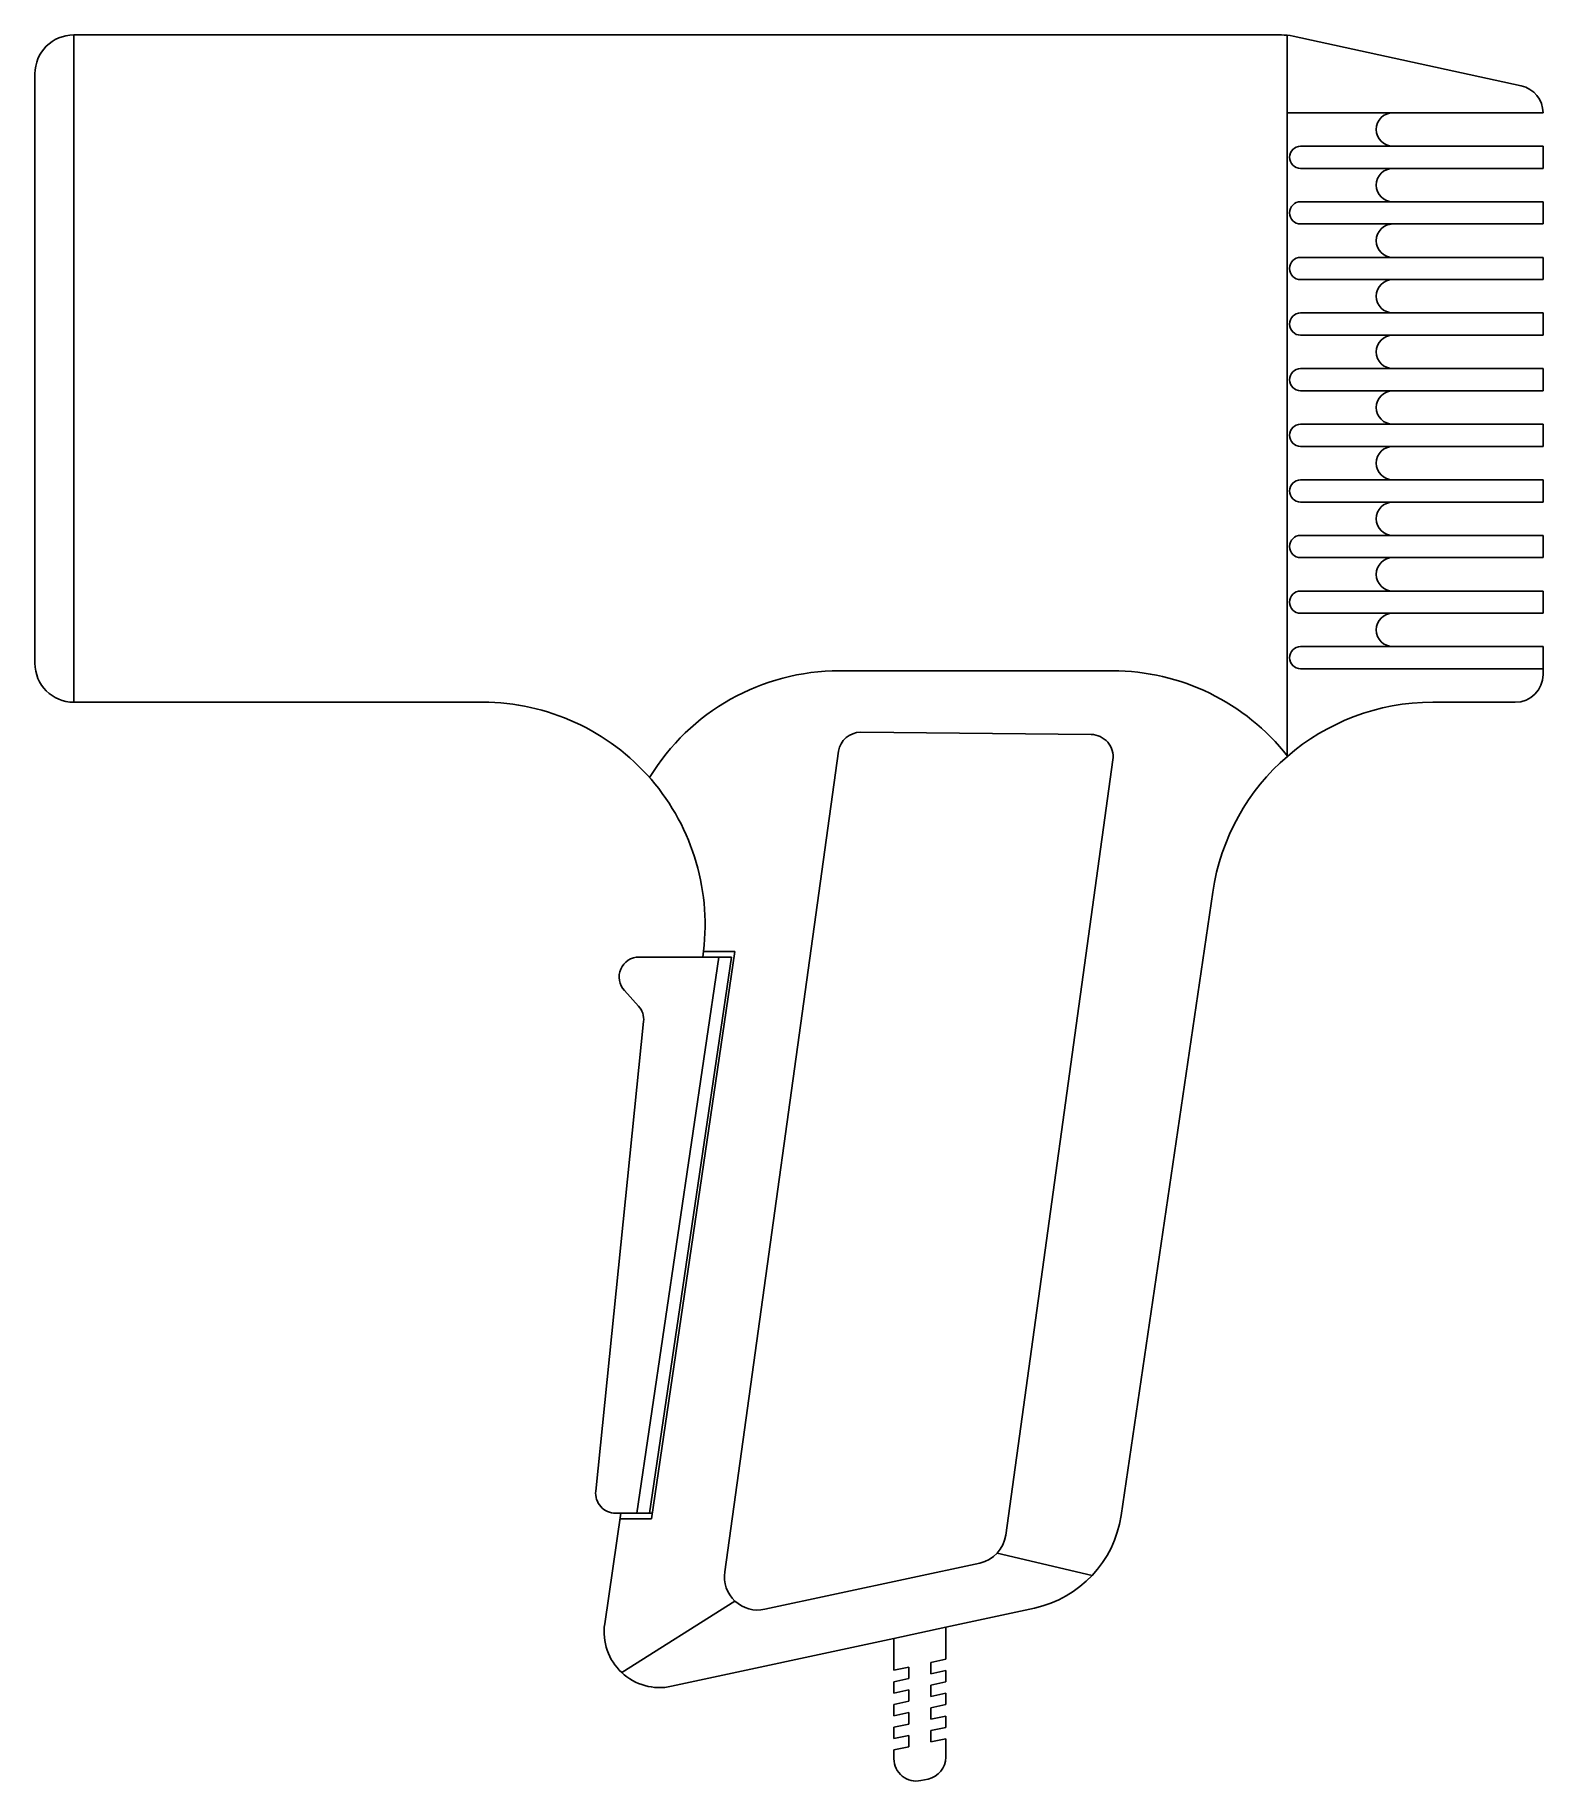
# Model space of a CAD drawing. Extents: x 3.741 to 3.876, y 3.01 to 3.167.
import ezdxf

# ---------------------------------------------------------------- set-up
doc = ezdxf.new("R2010")
doc.units = 0
doc.layers.get('0').update_dxf_attribs({"linetype": 'CONTINUOUS'})

msp = doc.modelspace()

# ---------------------------------------------------------------- linework, layer by layer
at = {"color": 0}
for p, q in [((3.744184634727115, 3.167299860489555), (3.744184634727115, 3.107299860489555)), ((3.744184634727115, 3.167299860489555), (3.852767254208541, 3.167299860489554)), ((3.853304458800418, 3.167299860489555), (3.853304458800419, 3.102431657695556)), ((3.853829402430197, 3.167185742309168), (3.874335532911246, 3.162727887856765)), ((3.740684634727115, 3.163799860489555), (3.740684634727115, 3.110799860489555)), ((3.853304458800419, 3.160299860489554), (3.862804458800419, 3.160299860489554)), ((3.862804458800419, 3.160299860489554), (3.876304458800418, 3.160299860489554)), ((3.854504286550741, 3.157299860489554), (3.862804458800419, 3.157299860489554)), ((3.862804458800419, 3.157299860489554), (3.876304458800418, 3.157299860489554)), ((3.876304458800418, 3.157299860489553), (3.876304458800418, 3.155299860489554)), ((3.854504286550741, 3.155299860489555), (3.862804458800419, 3.155299860489555)), ((3.862804458800419, 3.155299860489555), (3.876304458800418, 3.155299860489554)), ((3.854504286550741, 3.152299860489555), (3.862804458800419, 3.152299860489554)), ((3.862804458800419, 3.152299860489554), (3.876304458800418, 3.152299860489554)), ((3.876304458800418, 3.152299860489554), (3.876304458800418, 3.150299860489554)), ((3.854504286550741, 3.150299860489555), (3.862804458800419, 3.150299860489555)), ((3.862804458800419, 3.150299860489555), (3.876304458800418, 3.150299860489554)), ((3.854504286550741, 3.147299860489555), (3.862804458800419, 3.147299860489555)), ((3.862804458800419, 3.147299860489555), (3.876304458800418, 3.147299860489554)), ((3.876304458800418, 3.147299860489554), (3.876304458800418, 3.145299860489554)), ((3.854504286550741, 3.145299860489555), (3.862804458800419, 3.145299860489555)), ((3.862804458800419, 3.145299860489555), (3.876304458800418, 3.145299860489554)), ((3.854504286550741, 3.142299860489555), (3.862804458800419, 3.142299860489555)), ((3.862804458800419, 3.142299860489555), (3.876304458800418, 3.142299860489554)), ((3.876304458800418, 3.142299860489554), (3.876304458800418, 3.140299860489554)), ((3.854504286550741, 3.140299860489555), (3.862804458800419, 3.140299860489555)), ((3.862804458800419, 3.140299860489555), (3.876304458800418, 3.140299860489554)), ((3.854504286550741, 3.137299860489555), (3.862804458800419, 3.137299860489555)), ((3.862804458800419, 3.137299860489555), (3.876304458800418, 3.137299860489554)), ((3.876304458800418, 3.137299860489555), (3.876304458800418, 3.135299860489555)), ((3.854504286550741, 3.135299860489555), (3.862804458800418, 3.135299860489555)), ((3.862804458800418, 3.135299860489555), (3.876304458800418, 3.135299860489555)), ((3.854504286550741, 3.132299860489555), (3.862804458800418, 3.132299860489555)), ((3.862804458800418, 3.132299860489555), (3.876304458800418, 3.132299860489554)), ((3.876304458800418, 3.132299860489554), (3.876304458800418, 3.130299860489555)), ((3.854504286550741, 3.130299860489555), (3.862804458800418, 3.130299860489555)), ((3.862804458800418, 3.130299860489555), (3.876304458800418, 3.130299860489555)), ((3.854504286550741, 3.127299860489555), (3.862804458800418, 3.127299860489555)), ((3.862804458800418, 3.127299860489555), (3.876304458800418, 3.127299860489555)), ((3.876304458800418, 3.127299860489554), (3.876304458800418, 3.125299860489555)), ((3.854504286550741, 3.125299860489555), (3.862804458800418, 3.125299860489555)), ((3.862804458800418, 3.125299860489555), (3.876304458800418, 3.125299860489555)), ((3.854504286550741, 3.122299860489556), (3.862804458800418, 3.122299860489555)), ((3.862804458800418, 3.122299860489555), (3.876304458800418, 3.122299860489555)), ((3.876304458800418, 3.122299860489555), (3.876304458800418, 3.120299860489555)), ((3.854504286550741, 3.120299860489556), (3.862804458800417, 3.120299860489555)), ((3.862804458800417, 3.120299860489555), (3.876304458800418, 3.120299860489555)), ((3.854504286550741, 3.117299860489555), (3.862804458800417, 3.117299860489555)), ((3.862804458800417, 3.117299860489555), (3.876304458800418, 3.117299860489555)), ((3.876304458800418, 3.117299860489555), (3.876304458800418, 3.115299860489555)), ((3.854504286550741, 3.115299860489555), (3.862804458800419, 3.115299860489555)), ((3.862804458800419, 3.115299860489555), (3.876304458800418, 3.115299860489555)), ((3.854504286550741, 3.112299860489555), (3.862804458800419, 3.112299860489555)), ((3.862804458800419, 3.112299860489555), (3.876304458800418, 3.112299860489555)), ((3.876304458800418, 3.112299860489555), (3.876304458800418, 3.109799860489555)), ((3.85450428655074, 3.110299860489555), (3.876304458800418, 3.110299860489555)), ((3.837564295429138, 3.110128967275279), (3.813034492837314, 3.110128967275279)), ((3.744184634727115, 3.107299860489555), (3.780951843540936, 3.107299860489555)), ((3.86638225346599, 3.107299860489555), (3.873804458800418, 3.107299860489555)), ((3.814942996184868, 3.10459681272965), (3.835655792081582, 3.104399942748955)), ((3.812945278935752, 3.102887956767966), (3.802715512317358, 3.029111144499176)), ((3.83761549204136, 3.102108979379004), (3.827984494899619, 3.032402860245898)), ((3.846595167421526, 3.09021039753089), (3.838352270552044, 3.034171629669245)), ((3.802172941519789, 3.08438932344822), (3.794818303664587, 3.03438932344822)), ((3.795015691245982, 3.08438932344822), (3.8007389295854, 3.08438932344822)), ((3.803318393615986, 3.08438932344822), (3.795963755760784, 3.03438932344822)), ((3.803636948325596, 3.08488932344822), (3.79613521771329, 3.033889323448219)), ((3.8007389295854, 3.08438932344822), (3.803318393615986, 3.08438932344822)), ((3.800806044889073, 3.08488932344822), (3.803636948325596, 3.08488932344822)), ((3.794961544318463, 3.079984896205692), (3.793688949266809, 3.081372871344477)), ((3.795425480405348, 3.078585490381744), (3.791112553059211, 3.036372277168426)), ((3.793384291730198, 3.03438932344822), (3.79191992891123, 3.024433953464011)), ((3.79290323112527, 3.03438932344822), (3.793384291730198, 3.03438932344822)), ((3.793310745351646, 3.03388932344822), (3.79613521771329, 3.03388932344822)), ((3.793384291730198, 3.03438932344822), (3.796208764091842, 3.03438932344822)), ((3.835759732304141, 3.028793500112439), (3.827206733425248, 3.030789421378856)), ((3.806315370581893, 3.025741845984191), (3.825648227350815, 3.029906722843314)), ((3.793450001383609, 3.020055816816512), (3.803633555800785, 3.026484262510677)), ((3.822591725928909, 3.024133551454994), (3.830564712056029, 3.025851171660629)), ((3.817932007092585, 3.023129708340477), (3.822591725928909, 3.024133551454994)), ((3.822586666803988, 3.024157035303563), (3.822586666803988, 3.021261198857799)), ((3.797919692685454, 3.018818455939035), (3.817932007092585, 3.023129708340477)), ((3.817932007092585, 3.023129708340477), (3.817932007092585, 3.02025844563044)), ((3.821259336948287, 3.02097525221957), (3.822586666803988, 3.021261198857799)), ((3.821259336948286, 3.019952310347163), (3.821259336948287, 3.02097525221957)), ((3.817932007092585, 3.020258445630439), (3.819259336948286, 3.020544392268668)), ((3.817932007092585, 3.019235503758033), (3.819259336948286, 3.019521450396262)), ((3.817932007092584, 3.019235503758032), (3.817932007092585, 3.018212561885626)), ((3.819259336948286, 3.019521450396261), (3.819259336948286, 3.020544392268669)), ((3.821259336948287, 3.019952310347163), (3.822586666803988, 3.020238256985392)), ((3.821259336948287, 3.018929368474757), (3.822586666803988, 3.019215315112985)), ((3.822586666803988, 3.020238256985392), (3.822586666803988, 3.019215315112985)), ((3.817932007092585, 3.018212561885626), (3.819259336948286, 3.018498508523855)), ((3.819259336948286, 3.017475566651449), (3.819259336948285, 3.018498508523855)), ((3.821259336948287, 3.01790642660235), (3.821259336948286, 3.018929368474756)), ((3.821259336948287, 3.01790642660235), (3.822586666803988, 3.018192373240579)), ((3.822586666803988, 3.018192373240579), (3.822586666803988, 3.017169431368173)), ((3.817932007092585, 3.01718962001322), (3.819259336948286, 3.017475566651449)), ((3.817932007092585, 3.01718962001322), (3.817932007092586, 3.016166678140813)), ((3.817932007092585, 3.016166678140813), (3.819259336948286, 3.016452624779042)), ((3.819259336948286, 3.015429682906635), (3.819259336948286, 3.016452624779042)), ((3.821259336948287, 3.016883484729943), (3.822586666803988, 3.017169431368172)), ((3.821259336948287, 3.015860542857537), (3.821259336948287, 3.016883484729943)), ((3.821259336948287, 3.015860542857537), (3.822586666803988, 3.016146489495766)), ((3.822586666803988, 3.016146489495766), (3.822586666803988, 3.015123547623359)), ((3.817932007092585, 3.015143736268406), (3.819259336948286, 3.015429682906635)), ((3.817932007092586, 3.015143736268406), (3.817932007092585, 3.014120794395999)), ((3.821259336948287, 3.01483760098513), (3.822586666803988, 3.015123547623359)), ((3.821259336948287, 3.013814659112724), (3.821259336948287, 3.01483760098513)), ((3.817932007092585, 3.014120794395999), (3.819259336948286, 3.014406741034228)), ((3.817932007092585, 3.013097852523593), (3.819259336948286, 3.013383799161822)), ((3.817932007092585, 3.013097852523593), (3.817932007092586, 3.012299049618641)), ((3.819259336948286, 3.013383799161822), (3.819259336948286, 3.014406741034228)), ((3.821259336948286, 3.013814659112724), (3.822586666803988, 3.014100605750953)), ((3.822586666803988, 3.014100605750953), (3.822586666803988, 3.012440082944196)), ((3.820353203997829, 3.010343904312784), (3.821007863709232, 3.010484937638339))]:
    msp.add_line(p, q, dxfattribs=at)
for centre, radius, start, end in [((3.744184634727115, 3.163799860489555), 0.0035, 90, 180), ((3.852767254208541, 3.162299860489554), 0.005, 77.73522627210475, 89.9999999999998), ((3.873804458800418, 3.160284946946958), 0.0025, 359.9999999999995, 77.73522627210488), ((3.862804458800419, 3.158799860489554), 0.0015000000000003, 90, 270), ((3.85450428655074, 3.156299860489554), 0.0009999999999994, 90, 270), ((3.862804458800419, 3.153799860489555), 0.0015000000000003, 90, 270), ((3.85450428655074, 3.151299860489554), 0.0009999999999994, 90, 270), ((3.862804458800419, 3.148799860489555), 0.0015000000000003, 90, 270), ((3.85450428655074, 3.146299860489554), 0.0009999999999994, 90, 270), ((3.862804458800419, 3.143799860489555), 0.0015000000000003, 90, 270), ((3.85450428655074, 3.141299860489554), 0.0009999999999994, 90, 270), ((3.862804458800419, 3.138799860489555), 0.0015000000000003, 90, 270), ((3.85450428655074, 3.136299860489554), 0.0009999999999994, 90, 270), ((3.862804458800418, 3.133799860489555), 0.0015000000000003, 90, 270), ((3.85450428655074, 3.131299860489554), 0.0009999999999994, 90, 270), ((3.862804458800418, 3.128799860489555), 0.0015000000000003, 90, 270), ((3.85450428655074, 3.126299860489554), 0.0009999999999994, 90, 270), ((3.862804458800418, 3.123799860489556), 0.0015000000000003, 90, 270), ((3.85450428655074, 3.121299860489555), 0.0009999999999994, 90, 270), ((3.862804458800417, 3.118799860489556), 0.0015000000000003, 90, 270), ((3.85450428655074, 3.116299860489554), 0.0009999999999994, 90, 270), ((3.862804458800419, 3.113799860489555), 0.0015000000000003, 90, 270), ((3.85450428655074, 3.111299860489556), 0.0009999999999994, 90, 270), ((3.744184634727115, 3.110799860489555), 0.0035, 180, 270), ((3.813034492837314, 3.090128967275279), 0.02, 90, 148.6669227698254), ((3.837564295429138, 3.090128967275279), 0.02, 38.01470105527119, 90), ((3.873804458800418, 3.109799860489555), 0.0025, 270, 0), ((3.780951843540936, 3.087299860489555), 0.02, 351.6322107915265, 90), ((3.86638225346599, 3.087299860489555), 0.02, 90, 171.6322107915258), ((3.814923987540199, 3.102596903063833), 0.002, 89.45543424425995, 171.6322107915253), ((3.835636783436913, 3.102400033083138), 0.002, 351.6322107915267, 89.45543424425982), ((3.795015691245982, 3.08258932344822), 0.0018, 90, 222.516828351352), ((3.79363480233929, 3.07876844410195), 0.0018, 354.16632815847, 42.51682835135407), ((3.79290323112527, 3.03618932344822), 0.0018, 174.1663281584697, 270.0000000000016), ((3.828458727529812, 3.035626898189912), 0.01, 282.1574253933214, 351.6322107915262), ((3.82501643199295, 3.032839440802098), 0.003, 282.1574253933206, 351.6322107915262), ((3.805683575224028, 3.028674563942976), 0.003, 171.6322107915256, 282.157425393321), ((3.796866700422346, 3.023706319203677), 0.005, 171.6322107915252, 282.1574253933214), ((3.819932007092585, 3.01229904961864), 0.002, 179.9999999999922, 282.1574253933242), ((3.820586666803989, 3.012440082944196), 0.002, 282.1574253933211, 0)]:
    msp.add_arc(centre, radius, start, end, dxfattribs=at)

doc.saveas('drawing.dxf')
